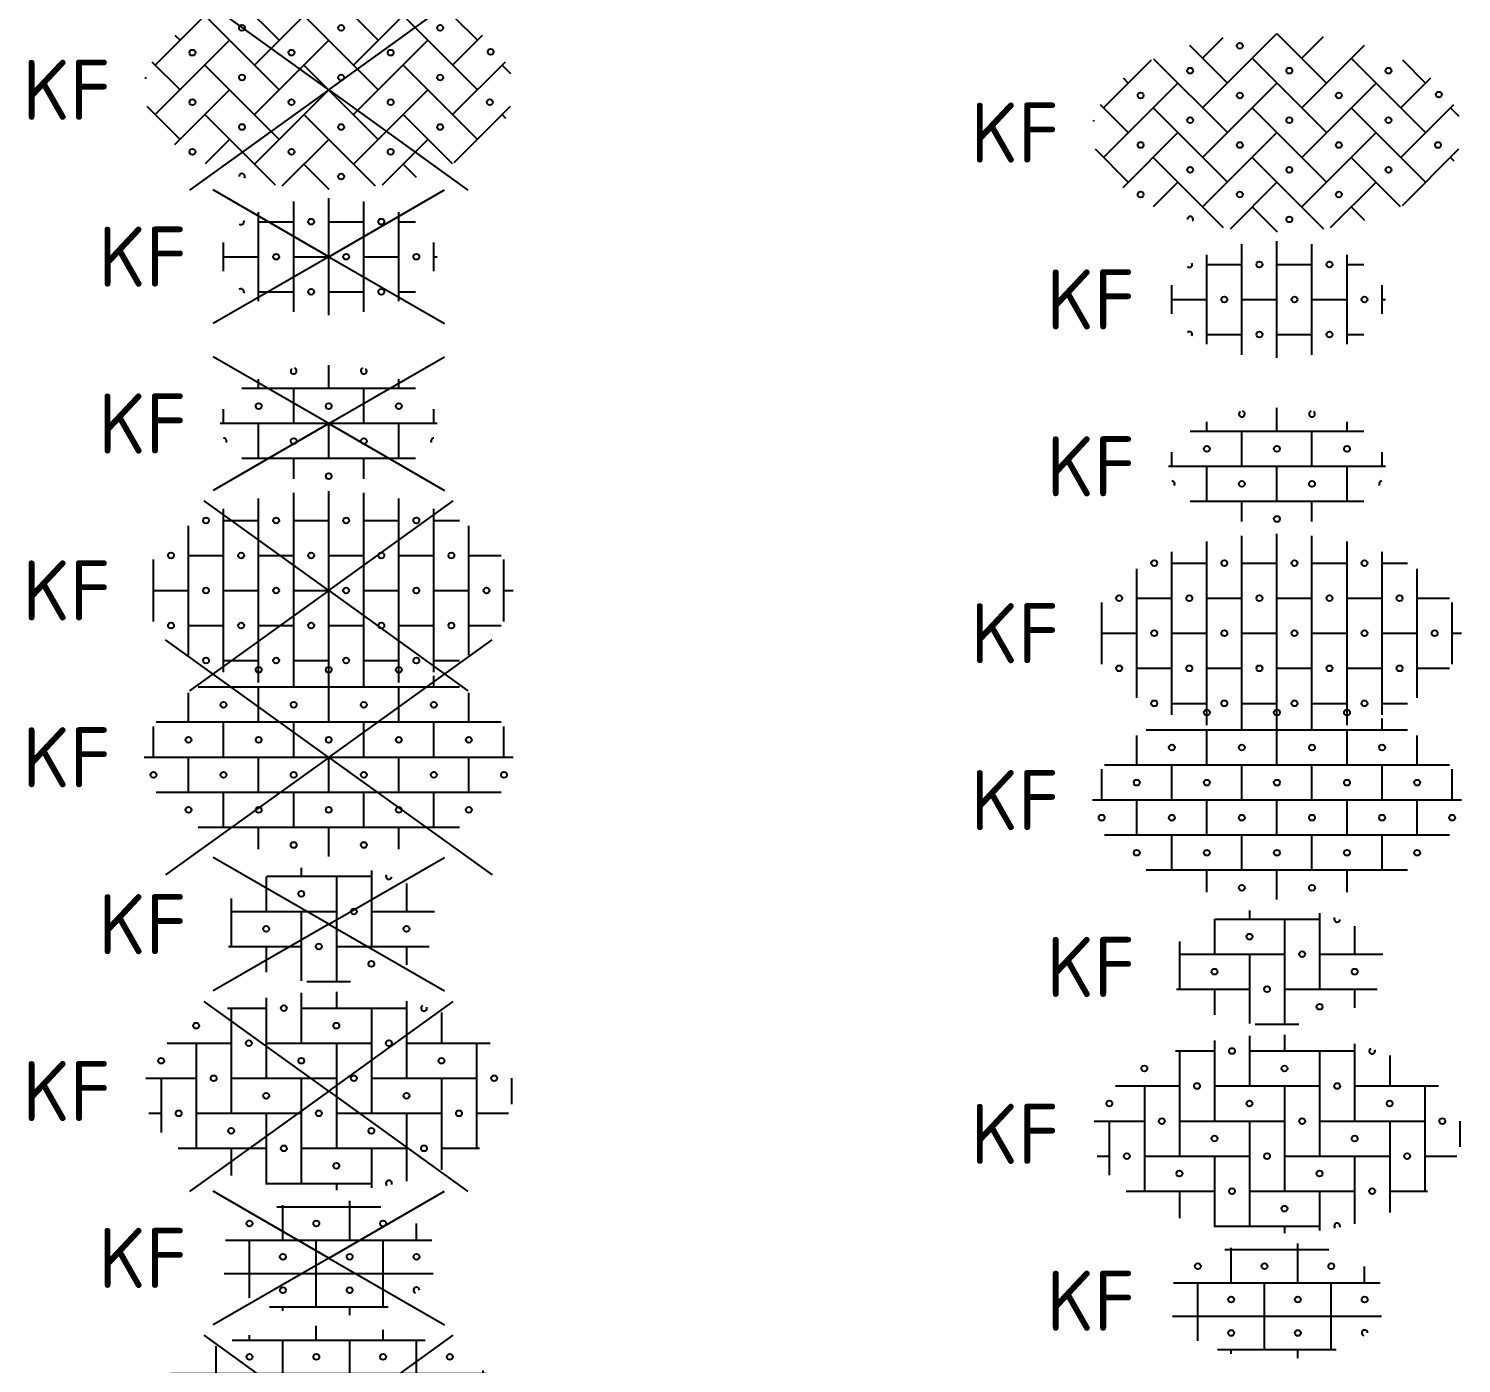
# Model space of a CAD drawing. Header units: metres. Extents: x -1103 to -1052, y 1073 to 2172.
# Drawn here: x -1096.37 to -1053.44, y 1815.43 to 1855.42 of the extents above; entities that cross this region are included whole.
import ezdxf
from ezdxf.enums import TextEntityAlignment as Align

# ---------------------------------------------------------------- set-up
doc = ezdxf.new("R2010")
doc.units = ezdxf.units.M
doc.styles.add('NLCS-ISO', font='NLCS-ISO.ttf')

# ---------------------------------------------------------------- blocks, each defined once
blk = doc.blocks.new('SVH-SBS_KEIFORMAAT_DUBBEL_KL-SO')
for p, q in [((0.628, 0.536), (0.628, 1.717)), ((-1.559, 1.536), (1.559, 1.536)), ((-1.372, 0.536), (-1.372, 1.587)), ((2.628, 0.536), (2.628, 1.029)), ((-3.094, 0.536), (3.094, 0.536)), ((-2.372, -1.197), (-2.372, 0.536)), ((-0.372, -1.464), (-0.372, 0.536)), ((1.628, -1.464), (1.628, 0.536)), ((-3.133, -0.464), (3.133, -0.464)), ((-1.779, -1.464), (1.779, -1.464)), ((-1.372, -1.587), (-1.372, -1.464)), ((0.628, -1.717), (0.628, -1.464))]:
    blk.add_line(p, q)
for centre in [(-2.372, 1.036), (-0.372, 1.036), (1.628, 1.036), (-1.372, 0.036), (0.628, 0.036), (2.628, 0.036), (-1.372, -0.964), (0.628, -0.964)]:
    blk.add_circle(centre, 0.0881)
blk.add_arc((2.628, -0.964), 0.0881, 2.4222, 252.5871)
at = {"style": 'NLCS-ISO'}
blk.add_attdef('FORMAAT', text='', height=1.8, dxfattribs=at).set_placement((-4.25, 0), align=Align.MIDDLE_RIGHT)
blk.add_attdef('KLEUR', text='', height=1.8, dxfattribs=at).set_placement((4.25, 0), align=Align.MIDDLE_LEFT)
at = {"style": 'NLCS-ISO', "flags": 1}
blk.add_attdef('FUNCTIE', text='', height=1.8, dxfattribs=at).set_placement((0, -2.75), align=Align.TOP_CENTER)
blk = doc.blocks.new('SVH-SBS_KEIFORMAAT_ELLEBOOG-SO')
for p, q in [((-1.872, 2.799), (-1.872, 0.386)), ((-0.822, 2.942), (-0.822, 1.436)), ((0.228, 2.972), (0.228, 2.486)), ((2.328, 2.698), (2.328, 0.386)), ((-3.036, 2.486), (-1.872, 2.486)), ((-2.922, 2.486), (-2.922, -0.664)), ((-0.822, 2.486), (2.328, 2.486)), ((1.278, 2.486), (1.278, -0.664)), ((3.378, 2.354), (3.378, 1.436)), ((-4.839, 1.436), (-2.922, 1.436)), ((-3.972, 1.436), (-3.972, -1.714)), ((-1.872, 1.436), (1.278, 1.436)), ((0.228, 1.436), (0.228, -1.714)), ((2.328, 1.436), (4.839, 1.436)), ((4.428, 1.436), (4.428, -1.714)), ((-5.478, 0.386), (-3.972, 0.386)), ((-5.022, 0.386), (-5.022, -1.241)), ((-2.922, 0.386), (0.228, 0.386)), ((-0.822, 0.386), (-0.822, -2.764)), ((1.278, 0.386), (4.428, 0.386)), ((3.378, 0.386), (3.378, -2.354)), ((5.478, 0.386), (5.478, 0.386)), ((5.478, 0.386), (5.478, -0.386)), ((-5.385, -0.664), (-5.022, -0.664)), ((-3.972, -0.664), (-0.822, -0.664)), ((-1.872, -0.664), (-1.872, -2.799)), ((0.228, -0.664), (3.378, -0.664)), ((2.328, -0.664), (2.328, -2.698)), ((4.428, -0.664), (5.385, -0.664)), ((-4.515, -1.714), (-1.872, -1.714)), ((-2.922, -1.714), (-2.922, -2.525)), ((-0.822, -1.714), (2.328, -1.714)), ((1.278, -1.714), (1.278, -2.894)), ((3.378, -1.714), (4.515, -1.714)), ((-1.872, -2.764), (1.278, -2.764)), ((0.228, -2.764), (0.228, -2.972))]:
    blk.add_line(p, q)
for centre in [(-1.346, 2.485), (-3.972, 1.961), (0.228, 1.961), (-2.396, 1.435), (1.804, 1.435), (-5.022, 0.911), (-0.822, 0.911), (3.378, 0.911), (-3.446, 0.385), (0.754, 0.385), (4.954, 0.385), (-1.872, -0.139), (2.328, -0.139), (-4.496, -0.665), (-0.296, -0.665), (3.904, -0.665), (-2.922, -1.189), (1.278, -1.189), (-1.346, -1.715), (2.854, -1.715), (0.228, -2.239)]:
    blk.add_circle(centre, 0.0881)
for centre, start, end in [((2.854, 2.485), 119.9604, 23.7526), ((1.804, -2.765), 339.0303, 222.1511)]:
    blk.add_arc(centre, 0.0881, start, end)
at = {"style": 'NLCS-ISO'}
blk.add_attdef('FORMAAT', text='', height=1.8, dxfattribs=at).set_placement((-6.525, 0), align=Align.MIDDLE_RIGHT)
blk.add_attdef('KLEUR', text='', height=1.8, dxfattribs=at).set_placement((6.525, 0), align=Align.MIDDLE_LEFT)
at = {"style": 'NLCS-ISO', "flags": 1}
blk.add_attdef('FUNCTIE', text='', height=1.8, dxfattribs=at).set_placement((0, -3.975), align=Align.TOP_CENTER)
blk = doc.blocks.new('SVH-SBS_KEIFORMAAT_ELLEBOOG_KL-SO')
for p, q in [((-1.872, 1.431), (-1.872, 0.386)), ((-1.859, 1.436), (1.278, 1.436)), ((-0.822, 1.693), (-0.822, 1.436)), ((0.228, 1.436), (0.228, -1.714)), ((1.278, 1.609), (1.278, -0.664)), ((2.328, 1.221), (2.328, 0.386)), ((-2.922, 0.767), (-2.922, -0.664)), ((-2.922, 0.386), (0.228, 0.386)), ((-0.822, 0.386), (-0.822, -1.693)), ((1.278, 0.386), (3.17, 0.386)), ((-3.007, -0.664), (-0.822, -0.664)), ((-1.872, -0.664), (-1.872, -1.431)), ((0.228, -0.664), (3.007, -0.664)), ((2.328, -0.664), (2.328, -1.221)), ((-0.652, -1.714), (0.652, -1.714))]:
    blk.add_line(p, q)
for centre in [(-0.822, 0.911), (0.754, 0.385), (-1.872, -0.139), (2.328, -0.139), (-0.296, -0.665), (1.278, -1.189)]:
    blk.add_circle(centre, 0.0881)
blk.add_arc((1.804, 1.435), 0.0881, 148.0761, 352.1963)
at = {"style": 'NLCS-ISO'}
blk.add_attdef('FORMAAT', text='', height=1.8, dxfattribs=at).set_placement((-4.25, 0), align=Align.MIDDLE_RIGHT)
blk.add_attdef('KLEUR', text='', height=1.8, dxfattribs=at).set_placement((4.25, 0), align=Align.MIDDLE_LEFT)
at = {"style": 'NLCS-ISO', "flags": 1}
blk.add_attdef('FUNCTIE', text='', height=1.8, dxfattribs=at).set_placement((0, -2.75), align=Align.TOP_CENTER)
blk = doc.blocks.new('SVH-SBS_KEIFORMAAT_HALFST-SO')
for p, q in [((-1.05, 2.1), (-1.05, 2.921)), ((1.05, 2.1), (1.05, 2.921)), ((3.15, 2.1), (3.15, 2.444)), ((-4.2, 1.05), (-4.2, 1.933)), ((3.914, 2.1), (-3.914, 2.1)), ((-2.1, 1.05), (-2.1, 2.1)), ((0, 1.05), (0, 2.1)), ((2.1, 1.05), (2.1, 2.1)), ((4.2, 1.05), (4.2, 1.933)), ((-5.25, 0), (-5.25, 0.927)), ((5.169, 1.05), (-5.169, 1.05)), ((-3.15, 0), (-3.15, 1.05)), ((-1.05, 0), (-1.05, 1.05)), ((1.05, 0), (1.05, 1.05)), ((3.15, 0), (3.15, 1.05)), ((5.25, 0), (5.25, 0.927)), ((5.525, 0), (-5.525, 0)), ((-4.2, -1.05), (-4.2, 0)), ((-2.1, -1.05), (-2.1, 0)), ((0, -1.05), (0, 0)), ((2.1, -1.05), (2.1, 0)), ((4.2, -1.05), (4.2, 0)), ((5.169, -1.05), (-5.169, -1.05)), ((-3.15, -2.1), (-3.15, -1.05)), ((-1.05, -2.1), (-1.05, -1.05)), ((1.05, -2.1), (1.05, -1.05)), ((3.15, -2.1), (3.15, -1.05)), ((3.914, -2.1), (-3.914, -2.1)), ((-2.1, -2.752), (-2.1, -2.1)), ((0, -2.975), (0, -2.1)), ((2.1, -2.752), (2.1, -2.1))]:
    blk.add_line(p, q)
for centre in [(-2.1, 2.625), (0, 2.625), (2.1, 2.625), (-3.15, 1.575), (-1.05, 1.575), (1.05, 1.575), (3.15, 1.575), (-4.2, 0.525), (-2.1, 0.525), (0, 0.525), (2.1, 0.525), (4.2, 0.525), (-5.25, -0.525), (-3.15, -0.525), (-1.05, -0.525), (1.05, -0.525), (3.15, -0.525), (5.25, -0.525), (-4.2, -1.575), (-2.1, -1.575), (0, -1.575), (2.1, -1.575), (4.2, -1.575), (-1.05, -2.625), (1.05, -2.625)]:
    blk.add_circle(centre, 0.0881)
at = {"style": 'NLCS-ISO'}
blk.add_attdef('FORMAAT', text='', height=1.8, dxfattribs=at).set_placement((-6.525, 0), align=Align.MIDDLE_RIGHT)
blk.add_attdef('KLEUR', text='', height=1.8, dxfattribs=at).set_placement((6.525, 0), align=Align.MIDDLE_LEFT)
at = {"style": 'NLCS-ISO', "flags": 1}
blk.add_attdef('FUNCTIE', text='', height=1.8, dxfattribs=at).set_placement((0, -3.975), align=Align.TOP_CENTER)
blk = doc.blocks.new('SVH-SBS_KEIFORMAAT_HALFST_01-SO')
for p, q in [((-2.1, -2.752), (-2.1, 2.752)), ((-1.05, -2.921), (-1.05, 2.921)), ((0, -2.975), (0, 2.975)), ((1.05, -2.921), (1.05, 2.921)), ((2.1, -2.752), (2.1, 2.752)), ((-3.15, -2.444), (-3.15, 2.444)), ((3.15, -2.444), (3.15, 2.444)), ((-4.2, -1.933), (-4.2, 1.933)), ((-3.15, 2.1), (-2.1, 2.1)), ((-1.05, 2.1), (0, 2.1)), ((1.05, 2.1), (2.1, 2.1)), ((3.15, 2.1), (3.914, 2.1)), ((4.2, -1.933), (4.2, 1.933)), ((-5.25, -0.927), (-5.25, 0.927)), ((-4.2, 1.05), (-3.15, 1.05)), ((-2.1, 1.05), (-1.05, 1.05)), ((0, 1.05), (1.05, 1.05)), ((2.1, 1.05), (3.15, 1.05)), ((4.2, 1.05), (5.169, 1.05)), ((5.25, -0.927), (5.25, 0.927)), ((-5.25, 0), (-4.2, 0)), ((-3.15, 0), (-2.1, 0)), ((-1.05, 0), (0, 0)), ((1.05, 0), (2.1, 0)), ((3.15, 0), (4.2, 0)), ((5.25, 0), (5.525, 0)), ((-4.2, -1.05), (-3.15, -1.05)), ((-2.1, -1.05), (-1.05, -1.05)), ((0, -1.05), (1.05, -1.05)), ((2.1, -1.05), (3.15, -1.05)), ((4.2, -1.05), (5.169, -1.05)), ((-3.15, -2.1), (-2.1, -2.1)), ((-1.05, -2.1), (0, -2.1)), ((1.05, -2.1), (2.1, -2.1)), ((3.15, -2.1), (3.914, -2.1))]:
    blk.add_line(p, q)
for centre in [(-3.675, 2.1), (-1.575, 2.1), (0.525, 2.1), (2.625, 2.1), (-4.725, 1.05), (-2.625, 1.05), (-0.525, 1.05), (1.575, 1.05), (3.675, 1.05), (-3.675, 0), (-1.575, 0), (0.525, 0), (2.625, 0), (4.725, 0), (-4.725, -1.05), (-2.625, -1.05), (-0.525, -1.05), (1.575, -1.05), (3.675, -1.05), (-3.675, -2.1), (-1.575, -2.1), (0.525, -2.1), (2.625, -2.1)]:
    blk.add_circle(centre, 0.0881)
at = {"style": 'NLCS-ISO'}
blk.add_attdef('FORMAAT', text='', height=1.8, dxfattribs=at).set_placement((-6.525, 0), align=Align.MIDDLE_RIGHT)
blk.add_attdef('KLEUR', text='', height=1.8, dxfattribs=at).set_placement((6.525, 0), align=Align.MIDDLE_LEFT)
at = {"style": 'NLCS-ISO', "flags": 1}
blk.add_attdef('FUNCTIE', text='', height=1.8, dxfattribs=at).set_placement((0, -3.975), align=Align.TOP_CENTER)
blk = doc.blocks.new('SVH-SBS_KEIFORMAAT_HALFST_KL-SO')
for p, q in [((0, 1.05), (0, 1.75)), ((-2.1, 1.05), (-2.1, 1.336)), ((2.1, 1.05), (2.1, 1.336)), ((2.6, 1.05), (-2.6, 1.05)), ((-1.05, 0), (-1.05, 1.05)), ((1.05, 0), (1.05, 1.05)), ((-3.15, 0), (-3.15, 0.431)), ((3.15, 0), (3.15, 0.431)), ((3.25, 0), (-3.25, 0)), ((-2.1, -1.05), (-2.1, 0)), ((0, -1.05), (0, 0)), ((2.1, -1.05), (2.1, 0)), ((2.6, -1.05), (-2.6, -1.05)), ((-1.05, -1.656), (-1.05, -1.05)), ((1.05, -1.656), (1.05, -1.05))]:
    blk.add_line(p, q)
for centre in [(-2.1, 0.525), (0, 0.525), (2.1, 0.525), (-1.05, -0.525), (1.05, -0.525), (0, -1.575)]:
    blk.add_circle(centre, 0.0881)
for centre, start, end in [((-1.05, 1.575), 126.2689, 74.8744), ((1.05, 1.575), 105.2896, 53.554), ((-3.15, -0.525), 329.8804, 88.3985), ((3.15, -0.525), 92.0058, 209.7412)]:
    blk.add_arc(centre, 0.0881, start, end)
at = {"style": 'NLCS-ISO'}
blk.add_attdef('FORMAAT', text='', height=1.8, dxfattribs=at).set_placement((-4.25, 0), align=Align.MIDDLE_RIGHT)
blk.add_attdef('KLEUR', text='', height=1.8, dxfattribs=at).set_placement((4.25, 0), align=Align.MIDDLE_LEFT)
at = {"style": 'NLCS-ISO', "flags": 1}
blk.add_attdef('FUNCTIE', text='', height=1.8, dxfattribs=at).set_placement((0, -2.75), align=Align.TOP_CENTER)
blk = doc.blocks.new('SVH-SBS_KEIFORMAAT_HALFST_KL_01-SO')
for p, q in [((0, -1.75), (0, 1.75)), ((-2.1, -1.336), (-2.1, 1.336)), ((-1.05, -1.656), (-1.05, 1.656)), ((1.05, -1.656), (1.05, 1.656)), ((2.1, -1.336), (2.1, 1.336)), ((-2.1, 1.05), (-1.05, 1.05)), ((0, 1.05), (1.05, 1.05)), ((2.1, 1.05), (2.6, 1.05)), ((-3.15, -0.431), (-3.15, 0.431)), ((3.15, -0.431), (3.15, 0.431)), ((-3.15, 0), (-2.1, 0)), ((-1.05, 0), (0, 0)), ((1.05, 0), (2.1, 0)), ((3.15, 0), (3.25, 0)), ((-2.1, -1.05), (-1.05, -1.05)), ((0, -1.05), (1.05, -1.05)), ((2.1, -1.05), (2.6, -1.05))]:
    blk.add_line(p, q)
for centre in [(-0.525, 1.05), (1.575, 1.05), (-1.575, 0), (0.525, 0), (2.625, 0), (-0.525, -1.05), (1.575, -1.05)]:
    blk.add_circle(centre, 0.0881)
for centre, start, end in [((-2.625, 1.05), 226.5114, 25.844), ((-2.625, -1.05), 334.4891, 133.1728)]:
    blk.add_arc(centre, 0.0881, start, end)
at = {"style": 'NLCS-ISO'}
blk.add_attdef('FORMAAT', text='', height=1.8, dxfattribs=at).set_placement((-4.25, 0), align=Align.MIDDLE_RIGHT)
blk.add_attdef('KLEUR', text='', height=1.8, dxfattribs=at).set_placement((4.25, 0), align=Align.MIDDLE_LEFT)
at = {"style": 'NLCS-ISO', "flags": 1}
blk.add_attdef('FUNCTIE', text='', height=1.8, dxfattribs=at).set_placement((0, -2.75), align=Align.TOP_CENTER)
blk = doc.blocks.new('SVH-SBS_KEIFORMAAT_KEPER-SO')
for p, q in [((-2.619, 2.619), (-1.485, 1.485)), ((-2.227, 0.742), (0, 2.97)), ((-2.227, 2.227), (-1.609, 2.846)), ((-0.005, 2.975), (1.485, 1.485)), ((0.742, 2.227), (1.394, 2.879)), ((0.742, 0.742), (2.619, 2.619)), ((-5.197, 0.742), (-3.76, 2.18)), ((-3.696, 2.211), (-1.485, 0)), ((-0.742, 2.227), (1.485, 0)), ((2.227, 2.227), (4.455, 0)), ((3.76, 2.18), (4.455, 1.485)), ((-5.197, -0.742), (-2.97, 1.485)), ((-4.61, 1.64), (-4.455, 1.485)), ((-2.227, -0.742), (0, 1.485)), ((0.742, -0.742), (2.97, 1.485)), ((3.712, 0.742), (4.61, 1.64)), ((-5.298, 0.844), (-4.455, 0)), ((-3.712, 0.742), (-1.485, -1.485)), ((-0.742, 0.742), (1.485, -1.485)), ((2.227, 0.742), (4.455, -1.485)), ((3.712, -0.742), (5.298, 0.844)), ((5.197, 0.742), (5.449, 0.49)), ((-4.61, -1.64), (-2.97, 0)), ((-2.227, -2.227), (0, 0)), ((0.742, -2.227), (2.97, 0)), ((-5.449, -0.49), (-4.455, -1.485)), ((-3.712, -0.742), (-1.609, -2.846)), ((-0.742, -0.742), (1.394, -2.879)), ((2.227, -0.742), (3.696, -2.211)), ((3.76, -2.18), (5.449, -0.49)), ((5.197, -0.742), (5.298, -0.844)), ((-3.696, -2.211), (-2.97, -1.485)), ((-1.394, -2.879), (0, -1.485)), ((1.609, -2.846), (2.97, -1.485)), ((-0.742, -2.227), (0.005, -2.975)), ((2.227, -2.227), (2.619, -2.619)), ((-0.005, -2.975), (0, -2.97))]:
    blk.add_line(p, q)
for centre in [(-1.114, 2.599), (-2.599, 1.856), (0.371, 1.856), (3.341, 1.856), (-4.084, 1.114), (-1.114, 1.114), (1.856, 1.114), (4.851, 1.139), (-2.599, 0.371), (0.371, 0.371), (3.341, 0.371), (-4.084, -0.371), (-1.114, -0.371), (1.856, -0.371), (4.826, -0.371), (-2.599, -1.114), (0.371, -1.114), (3.341, -1.114), (-4.084, -1.856), (-1.114, -1.856), (1.856, -1.856), (0.371, -2.599)]:
    blk.add_circle(centre, 0.0881)
for centre, start, end in [((-5.568, 0.371), 331.3702, 3.611), ((-2.599, -2.599), 327.2577, 180.6065)]:
    blk.add_arc(centre, 0.0881, start, end)
at = {"style": 'NLCS-ISO'}
blk.add_attdef('FORMAAT', text='', height=1.8, dxfattribs=at).set_placement((-6.525, 0), align=Align.MIDDLE_RIGHT)
blk.add_attdef('KLEUR', text='', height=1.8, dxfattribs=at).set_placement((6.525, 0), align=Align.MIDDLE_LEFT)
at = {"style": 'NLCS-ISO', "flags": 1}
blk.add_attdef('FUNCTIE', text='', height=1.8, dxfattribs=at).set_placement((0, -3.975), align=Align.TOP_CENTER)
blk = doc.blocks.new('V-SVH-SBS_KEIFORMAAT_DUBBEL-SO')
for p, q in [((0, 0), (-3.728, 2.684)), ((-2.372, 2.536), (-2.372, 2.687)), ((-0.372, 2.536), (-0.372, 2.968)), ((0, 0), (3.728, 2.684)), ((1.628, 2.536), (1.628, 2.843)), ((-3.372, 0.536), (-3.372, 2.357)), ((-2.89, 2.536), (2.89, 2.536)), ((-1.372, 0.536), (-1.372, 2.536)), ((0.628, 0.536), (0.628, 2.536)), ((2.628, 0.536), (2.628, 2.536)), ((-4.732, 1.536), (4.732, 1.536)), ((4.628, 0.536), (4.628, 1.625)), ((-5.435, 0.536), (5.435, 0.536)), ((-5.372, 0.536), (-5.372, 0.696)), ((-4.372, -1.464), (-4.372, 0.536)), ((-2.372, -1.464), (-2.372, 0.536)), ((-0.372, -1.464), (-0.372, 0.536)), ((1.628, -1.464), (1.628, 0.536)), ((3.628, -1.464), (3.628, 0.536)), ((0, 0), (-4.172, -3.003)), ((0, 0), (4.172, -3.003)), ((-5.457, -0.464), (5.457, -0.464)), ((-4.809, -1.464), (4.809, -1.464)), ((-3.372, -2.357), (-3.372, -1.464)), ((-1.372, -2.882), (-1.372, -1.464)), ((0.628, -2.956), (0.628, -1.464)), ((2.628, -2.617), (2.628, -1.464)), ((4.628, -1.625), (4.628, -1.464)), ((-3.095, -2.464), (3.095, -2.464))]:
    blk.add_line(p, q)
for centre in [(-2.372, 2.036), (-0.372, 2.036), (1.628, 2.036), (3.628, 2.036), (-4.372, 1.036), (-2.372, 1.036), (-0.372, 1.036), (1.628, 1.036), (3.628, 1.036), (-5.372, 0.036), (-3.372, 0.036), (-1.372, 0.036), (0.628, 0.036), (2.628, 0.036), (4.628, 0.036), (-3.372, -0.964), (-1.372, -0.964), (0.628, -0.964), (2.628, -0.964), (4.628, -0.964), (-2.372, -1.964), (-0.372, -1.964), (1.628, -1.964), (3.628, -1.964)]:
    blk.add_circle(centre, 0.0881)
at = {"style": 'NLCS-ISO'}
blk.add_attdef('FORMAAT', text='', height=1.8, dxfattribs=at).set_placement((-6.525, 0), align=Align.MIDDLE_RIGHT)
blk.add_attdef('KLEUR', text='', height=1.8, dxfattribs=at).set_placement((6.525, 0), align=Align.MIDDLE_LEFT)
at = {"style": 'NLCS-ISO', "flags": 1}
blk.add_attdef('FUNCTIE', text='', height=1.8, dxfattribs=at).set_placement((0, -3.975), align=Align.TOP_CENTER)
blk = doc.blocks.new('V-SVH-SBS_KEIFORMAAT_DUBBEL_KL-SO')
for p, q in [((0, 0), (-3.464, 2)), ((0, 0), (3.464, 2)), ((0.628, 0.536), (0.628, 1.717)), ((-1.559, 1.536), (1.559, 1.536)), ((-1.372, 0.536), (-1.372, 1.587)), ((2.628, 0.536), (2.628, 1.029)), ((-3.094, 0.536), (3.094, 0.536)), ((-2.372, -1.197), (-2.372, 0.536)), ((-0.372, -1.464), (-0.372, 0.536)), ((1.628, -1.464), (1.628, 0.536)), ((0, 0), (-3.464, -2)), ((0, 0), (3.464, -2)), ((-3.133, -0.464), (3.133, -0.464)), ((-1.779, -1.464), (1.779, -1.464)), ((-1.372, -1.587), (-1.372, -1.464)), ((0.628, -1.717), (0.628, -1.464))]:
    blk.add_line(p, q)
for centre in [(-2.372, 1.036), (-0.372, 1.036), (1.628, 1.036), (-1.372, 0.036), (0.628, 0.036), (2.628, 0.036), (-1.372, -0.964), (0.628, -0.964)]:
    blk.add_circle(centre, 0.0881)
blk.add_arc((2.628, -0.964), 0.0881, 2.4222, 252.5871)
at = {"style": 'NLCS-ISO'}
blk.add_attdef('FORMAAT', text='', height=1.8, dxfattribs=at).set_placement((-4.25, 0), align=Align.MIDDLE_RIGHT)
blk.add_attdef('KLEUR', text='', height=1.8, dxfattribs=at).set_placement((4.25, 0), align=Align.MIDDLE_LEFT)
at = {"style": 'NLCS-ISO', "flags": 1}
blk.add_attdef('FUNCTIE', text='', height=1.8, dxfattribs=at).set_placement((0, -2.75), align=Align.TOP_CENTER)
blk = doc.blocks.new('V-SVH-SBS_KEIFORMAAT_ELLEBOOG-SO')
for p, q in [((0, 0), (-3.728, 2.684)), ((-1.872, 2.799), (-1.872, 0.386)), ((-0.822, 2.942), (-0.822, 1.436)), ((0, 0), (3.728, 2.684)), ((0.228, 2.972), (0.228, 2.486)), ((2.328, 2.698), (2.328, 0.386)), ((-3.036, 2.486), (-1.872, 2.486)), ((-2.922, 2.486), (-2.922, -0.664)), ((-0.822, 2.486), (2.328, 2.486)), ((1.278, 2.486), (1.278, -0.664)), ((3.378, 2.354), (3.378, 1.436)), ((-4.839, 1.436), (-2.922, 1.436)), ((-3.972, 1.436), (-3.972, -1.714)), ((-1.872, 1.436), (1.278, 1.436)), ((0.228, 1.436), (0.228, -1.714)), ((2.328, 1.436), (4.839, 1.436)), ((4.428, 1.436), (4.428, -1.714)), ((-5.478, 0.386), (-3.972, 0.386)), ((-5.022, 0.386), (-5.022, -1.241)), ((0, 0), (-4.172, -3.003)), ((-2.922, 0.386), (0.228, 0.386)), ((-0.822, 0.386), (-0.822, -2.764)), ((1.278, 0.386), (4.428, 0.386)), ((3.378, 0.386), (3.378, -2.354)), ((5.478, 0.386), (5.478, 0.386)), ((5.478, 0.386), (5.478, -0.386)), ((0, 0), (4.172, -3.003)), ((-5.385, -0.664), (-5.022, -0.664)), ((-3.972, -0.664), (-0.822, -0.664)), ((-1.872, -0.664), (-1.872, -2.799)), ((0.228, -0.664), (3.378, -0.664)), ((2.328, -0.664), (2.328, -2.698)), ((4.428, -0.664), (5.385, -0.664)), ((-4.515, -1.714), (-1.872, -1.714)), ((-2.922, -1.714), (-2.922, -2.525)), ((-0.822, -1.714), (2.328, -1.714)), ((1.278, -1.714), (1.278, -2.894)), ((3.378, -1.714), (4.515, -1.714)), ((-1.872, -2.764), (1.278, -2.764)), ((0.228, -2.764), (0.228, -2.972))]:
    blk.add_line(p, q)
for centre in [(-1.346, 2.485), (-3.972, 1.961), (0.228, 1.961), (-2.396, 1.435), (1.804, 1.435), (-5.022, 0.911), (-0.822, 0.911), (3.378, 0.911), (-3.446, 0.385), (0.754, 0.385), (4.954, 0.385), (-1.872, -0.139), (2.328, -0.139), (-4.496, -0.665), (-0.296, -0.665), (3.904, -0.665), (-2.922, -1.189), (1.278, -1.189), (-1.346, -1.715), (2.854, -1.715), (0.228, -2.239)]:
    blk.add_circle(centre, 0.0881)
for centre, start, end in [((2.854, 2.485), 119.9604, 23.7526), ((1.804, -2.765), 339.0303, 222.1511)]:
    blk.add_arc(centre, 0.0881, start, end)
at = {"style": 'NLCS-ISO'}
blk.add_attdef('FORMAAT', text='', height=1.8, dxfattribs=at).set_placement((-6.525, 0), align=Align.MIDDLE_RIGHT)
blk.add_attdef('KLEUR', text='', height=1.8, dxfattribs=at).set_placement((6.525, 0), align=Align.MIDDLE_LEFT)
at = {"style": 'NLCS-ISO', "flags": 1}
blk.add_attdef('FUNCTIE', text='', height=1.8, dxfattribs=at).set_placement((0, -3.975), align=Align.TOP_CENTER)
blk = doc.blocks.new('V-SVH-SBS_KEIFORMAAT_ELLEBOOG_KL-SO')
for p, q in [((0, 0), (-3.464, 2)), ((0, 0), (3.464, 2)), ((-1.872, 1.431), (-1.872, 0.386)), ((-1.859, 1.436), (1.278, 1.436)), ((-0.822, 1.693), (-0.822, 1.436)), ((0.228, 1.436), (0.228, -1.714)), ((1.278, 1.609), (1.278, -0.664)), ((2.328, 1.221), (2.328, 0.386)), ((-2.922, 0.767), (-2.922, -0.664)), ((0, 0), (-3.464, -2)), ((-2.922, 0.386), (0.228, 0.386)), ((-0.822, 0.386), (-0.822, -1.693)), ((0, 0), (3.464, -2)), ((1.278, 0.386), (3.17, 0.386)), ((-3.007, -0.664), (-0.822, -0.664)), ((-1.872, -0.664), (-1.872, -1.431)), ((0.228, -0.664), (3.007, -0.664)), ((2.328, -0.664), (2.328, -1.221)), ((-0.652, -1.714), (0.652, -1.714))]:
    blk.add_line(p, q)
for centre in [(-0.822, 0.911), (0.754, 0.385), (-1.872, -0.139), (2.328, -0.139), (-0.296, -0.665), (1.278, -1.189)]:
    blk.add_circle(centre, 0.0881)
blk.add_arc((1.804, 1.435), 0.0881, 148.0761, 352.1963)
at = {"style": 'NLCS-ISO'}
blk.add_attdef('FORMAAT', text='', height=1.8, dxfattribs=at).set_placement((-4.25, 0), align=Align.MIDDLE_RIGHT)
blk.add_attdef('KLEUR', text='', height=1.8, dxfattribs=at).set_placement((4.25, 0), align=Align.MIDDLE_LEFT)
at = {"style": 'NLCS-ISO', "flags": 1}
blk.add_attdef('FUNCTIE', text='', height=1.8, dxfattribs=at).set_placement((0, -2.75), align=Align.TOP_CENTER)
blk = doc.blocks.new('V-SVH-SBS_KEIFORMAAT_HALFST-SO')
for p, q in [((0, 0), (-4.895, 3.524)), ((0, 0), (4.895, 3.524)), ((-1.05, 2.1), (-1.05, 2.921)), ((1.05, 2.1), (1.05, 2.921)), ((3.15, 2.1), (3.15, 2.444)), ((-4.2, 1.05), (-4.2, 1.933)), ((3.914, 2.1), (-3.914, 2.1)), ((-2.1, 1.05), (-2.1, 2.1)), ((0, 1.05), (0, 2.1)), ((2.1, 1.05), (2.1, 2.1)), ((4.2, 1.05), (4.2, 1.933)), ((-5.25, 0), (-5.25, 0.927)), ((5.169, 1.05), (-5.169, 1.05)), ((-3.15, 0), (-3.15, 1.05)), ((-1.05, 0), (-1.05, 1.05)), ((1.05, 0), (1.05, 1.05)), ((3.15, 0), (3.15, 1.05)), ((5.25, 0), (5.25, 0.927)), ((5.525, 0), (-5.525, 0)), ((0, 0), (-4.895, -3.524)), ((-4.2, -1.05), (-4.2, 0)), ((-2.1, -1.05), (-2.1, 0)), ((0, -1.05), (0, 0)), ((0, 0), (4.895, -3.524)), ((2.1, -1.05), (2.1, 0)), ((4.2, -1.05), (4.2, 0)), ((5.169, -1.05), (-5.169, -1.05)), ((-3.15, -2.1), (-3.15, -1.05)), ((-1.05, -2.1), (-1.05, -1.05)), ((1.05, -2.1), (1.05, -1.05)), ((3.15, -2.1), (3.15, -1.05)), ((3.914, -2.1), (-3.914, -2.1)), ((-2.1, -2.752), (-2.1, -2.1)), ((0, -2.975), (0, -2.1)), ((2.1, -2.752), (2.1, -2.1))]:
    blk.add_line(p, q)
for centre in [(-2.1, 2.625), (0, 2.625), (2.1, 2.625), (-3.15, 1.575), (-1.05, 1.575), (1.05, 1.575), (3.15, 1.575), (-4.2, 0.525), (-2.1, 0.525), (0, 0.525), (2.1, 0.525), (4.2, 0.525), (-5.25, -0.525), (-3.15, -0.525), (-1.05, -0.525), (1.05, -0.525), (3.15, -0.525), (5.25, -0.525), (-4.2, -1.575), (-2.1, -1.575), (0, -1.575), (2.1, -1.575), (4.2, -1.575), (-1.05, -2.625), (1.05, -2.625)]:
    blk.add_circle(centre, 0.0881)
at = {"style": 'NLCS-ISO'}
blk.add_attdef('FORMAAT', text='', height=1.8, dxfattribs=at).set_placement((-6.525, 0), align=Align.MIDDLE_RIGHT)
blk.add_attdef('KLEUR', text='', height=1.8, dxfattribs=at).set_placement((6.525, 0), align=Align.MIDDLE_LEFT)
at = {"style": 'NLCS-ISO', "flags": 1}
blk.add_attdef('FUNCTIE', text='', height=1.8, dxfattribs=at).set_placement((0, -3.975), align=Align.TOP_CENTER)
blk = doc.blocks.new('V-SVH-SBS_KEIFORMAAT_HALFST_01-SO')
for p, q in [((0, 0), (-3.728, 2.684)), ((-2.1, -2.752), (-2.1, 2.752)), ((-1.05, -2.921), (-1.05, 2.921)), ((0, -2.975), (0, 2.975)), ((0, 0), (3.728, 2.684)), ((1.05, -2.921), (1.05, 2.921)), ((2.1, -2.752), (2.1, 2.752)), ((-3.15, -2.444), (-3.15, 2.444)), ((3.15, -2.444), (3.15, 2.444)), ((-4.2, -1.933), (-4.2, 1.933)), ((-3.15, 2.1), (-2.1, 2.1)), ((-1.05, 2.1), (0, 2.1)), ((1.05, 2.1), (2.1, 2.1)), ((3.15, 2.1), (3.914, 2.1)), ((4.2, -1.933), (4.2, 1.933)), ((-5.25, -0.927), (-5.25, 0.927)), ((-4.2, 1.05), (-3.15, 1.05)), ((-2.1, 1.05), (-1.05, 1.05)), ((0, 1.05), (1.05, 1.05)), ((2.1, 1.05), (3.15, 1.05)), ((4.2, 1.05), (5.169, 1.05)), ((5.25, -0.927), (5.25, 0.927)), ((-5.25, 0), (-4.2, 0)), ((0, 0), (-4.172, -3.003)), ((-3.15, 0), (-2.1, 0)), ((-1.05, 0), (0, 0)), ((1.05, 0), (2.1, 0)), ((3.15, 0), (4.2, 0)), ((5.25, 0), (5.525, 0)), ((0, 0), (4.172, -3.003)), ((-4.2, -1.05), (-3.15, -1.05)), ((-2.1, -1.05), (-1.05, -1.05)), ((0, -1.05), (1.05, -1.05)), ((2.1, -1.05), (3.15, -1.05)), ((4.2, -1.05), (5.169, -1.05)), ((-3.15, -2.1), (-2.1, -2.1)), ((-1.05, -2.1), (0, -2.1)), ((1.05, -2.1), (2.1, -2.1)), ((3.15, -2.1), (3.914, -2.1))]:
    blk.add_line(p, q)
for centre in [(-3.675, 2.1), (-1.575, 2.1), (0.525, 2.1), (2.625, 2.1), (-4.725, 1.05), (-2.625, 1.05), (-0.525, 1.05), (1.575, 1.05), (3.675, 1.05), (-3.675, 0), (-1.575, 0), (0.525, 0), (2.625, 0), (4.725, 0), (-4.725, -1.05), (-2.625, -1.05), (-0.525, -1.05), (1.575, -1.05), (3.675, -1.05), (-3.675, -2.1), (-1.575, -2.1), (0.525, -2.1), (2.625, -2.1)]:
    blk.add_circle(centre, 0.0881)
at = {"style": 'NLCS-ISO'}
blk.add_attdef('FORMAAT', text='', height=1.8, dxfattribs=at).set_placement((-6.525, 0), align=Align.MIDDLE_RIGHT)
blk.add_attdef('KLEUR', text='', height=1.8, dxfattribs=at).set_placement((6.525, 0), align=Align.MIDDLE_LEFT)
at = {"style": 'NLCS-ISO', "flags": 1}
blk.add_attdef('FUNCTIE', text='', height=1.8, dxfattribs=at).set_placement((0, -3.975), align=Align.TOP_CENTER)
blk = doc.blocks.new('V-SVH-SBS_KEIFORMAAT_HALFST_KL-SO')
for p, q in [((0, 0), (-3.464, 2)), ((0, 0), (3.464, 2)), ((0, 1.05), (0, 1.75)), ((-2.1, 1.05), (-2.1, 1.336)), ((2.1, 1.05), (2.1, 1.336)), ((2.6, 1.05), (-2.6, 1.05)), ((-1.05, 0), (-1.05, 1.05)), ((1.05, 0), (1.05, 1.05)), ((-3.15, 0), (-3.15, 0.431)), ((3.15, 0), (3.15, 0.431)), ((0, 0), (-3.464, -2)), ((3.25, 0), (-3.25, 0)), ((-2.1, -1.05), (-2.1, 0)), ((0, 0), (3.464, -2)), ((0, -1.05), (0, 0)), ((2.1, -1.05), (2.1, 0)), ((2.6, -1.05), (-2.6, -1.05)), ((-1.05, -1.656), (-1.05, -1.05)), ((1.05, -1.656), (1.05, -1.05))]:
    blk.add_line(p, q)
for centre in [(-2.1, 0.525), (0, 0.525), (2.1, 0.525), (-1.05, -0.525), (1.05, -0.525), (0, -1.575)]:
    blk.add_circle(centre, 0.0881)
for centre, start, end in [((-1.05, 1.575), 126.2689, 74.8744), ((1.05, 1.575), 105.2896, 53.554), ((-3.15, -0.525), 329.8804, 88.3985), ((3.15, -0.525), 92.0058, 209.7412)]:
    blk.add_arc(centre, 0.0881, start, end)
at = {"style": 'NLCS-ISO'}
blk.add_attdef('FORMAAT', text='', height=1.8, dxfattribs=at).set_placement((-4.25, 0), align=Align.MIDDLE_RIGHT)
blk.add_attdef('KLEUR', text='', height=1.8, dxfattribs=at).set_placement((4.25, 0), align=Align.MIDDLE_LEFT)
at = {"style": 'NLCS-ISO', "flags": 1}
blk.add_attdef('FUNCTIE', text='', height=1.8, dxfattribs=at).set_placement((0, -2.75), align=Align.TOP_CENTER)
blk = doc.blocks.new('V-SVH-SBS_KEIFORMAAT_HALFST_KL_01-SO')
for p, q in [((0, 0), (-3.464, 2)), ((0, 0), (3.464, 2)), ((0, -1.75), (0, 1.75)), ((-2.1, -1.336), (-2.1, 1.336)), ((-1.05, -1.656), (-1.05, 1.656)), ((1.05, -1.656), (1.05, 1.656)), ((2.1, -1.336), (2.1, 1.336)), ((-2.1, 1.05), (-1.05, 1.05)), ((0, 1.05), (1.05, 1.05)), ((2.1, 1.05), (2.6, 1.05)), ((-3.15, -0.431), (-3.15, 0.431)), ((3.15, -0.431), (3.15, 0.431)), ((0, 0), (-3.464, -2)), ((-3.15, 0), (-2.1, 0)), ((-1.05, 0), (0, 0)), ((0, 0), (3.464, -2)), ((1.05, 0), (2.1, 0)), ((3.15, 0), (3.25, 0)), ((-2.1, -1.05), (-1.05, -1.05)), ((0, -1.05), (1.05, -1.05)), ((2.1, -1.05), (2.6, -1.05))]:
    blk.add_line(p, q)
for centre in [(-0.525, 1.05), (1.575, 1.05), (-1.575, 0), (0.525, 0), (2.625, 0), (-0.525, -1.05), (1.575, -1.05)]:
    blk.add_circle(centre, 0.0881)
for centre, start, end in [((-2.625, 1.05), 226.5114, 25.844), ((-2.625, -1.05), 334.4891, 133.1728)]:
    blk.add_arc(centre, 0.0881, start, end)
at = {"style": 'NLCS-ISO'}
blk.add_attdef('FORMAAT', text='', height=1.8, dxfattribs=at).set_placement((-4.25, 0), align=Align.MIDDLE_RIGHT)
blk.add_attdef('KLEUR', text='', height=1.8, dxfattribs=at).set_placement((4.25, 0), align=Align.MIDDLE_LEFT)
at = {"style": 'NLCS-ISO', "flags": 1}
blk.add_attdef('FUNCTIE', text='', height=1.8, dxfattribs=at).set_placement((0, -2.75), align=Align.TOP_CENTER)
blk = doc.blocks.new('V-SVH-SBS_KEIFORMAAT_KEPER-SO')
for p, q in [((0, 0), (-3.728, 2.684)), ((-2.619, 2.619), (-1.485, 1.485)), ((-2.227, 0.742), (0, 2.97)), ((-2.227, 2.227), (-1.609, 2.846)), ((-0.005, 2.975), (1.485, 1.485)), ((0, 0), (3.728, 2.684)), ((0.742, 2.227), (1.394, 2.879)), ((0.742, 0.742), (2.619, 2.619)), ((-5.197, 0.742), (-3.76, 2.18)), ((-3.696, 2.211), (-1.485, 0)), ((-0.742, 2.227), (1.485, 0)), ((2.227, 2.227), (4.455, 0)), ((3.76, 2.18), (4.455, 1.485)), ((-5.197, -0.742), (-2.97, 1.485)), ((-4.61, 1.64), (-4.455, 1.485)), ((-2.227, -0.742), (0, 1.485)), ((0.742, -0.742), (2.97, 1.485)), ((3.712, 0.742), (4.61, 1.64)), ((-5.298, 0.844), (-4.455, 0)), ((-3.712, 0.742), (-1.485, -1.485)), ((-0.742, 0.742), (1.485, -1.485)), ((2.227, 0.742), (4.455, -1.485)), ((3.712, -0.742), (5.298, 0.844)), ((5.197, 0.742), (5.449, 0.49)), ((-4.61, -1.64), (-2.97, 0)), ((0, 0), (-4.172, -3.003)), ((-2.227, -2.227), (0, 0)), ((0.742, -2.227), (2.97, 0)), ((0, 0), (4.172, -3.003)), ((-5.449, -0.49), (-4.455, -1.485)), ((-3.712, -0.742), (-1.609, -2.846)), ((-0.742, -0.742), (1.394, -2.879)), ((2.227, -0.742), (3.696, -2.211)), ((3.76, -2.18), (5.449, -0.49)), ((5.197, -0.742), (5.298, -0.844)), ((-3.696, -2.211), (-2.97, -1.485)), ((-1.394, -2.879), (0, -1.485)), ((1.609, -2.846), (2.97, -1.485)), ((-0.742, -2.227), (0.005, -2.975)), ((2.227, -2.227), (2.619, -2.619)), ((-0.005, -2.975), (0, -2.97))]:
    blk.add_line(p, q)
for centre in [(-1.114, 2.599), (-2.599, 1.856), (0.371, 1.856), (3.341, 1.856), (-4.084, 1.114), (-1.114, 1.114), (1.856, 1.114), (4.851, 1.139), (-2.599, 0.371), (0.371, 0.371), (3.341, 0.371), (-4.084, -0.371), (-1.114, -0.371), (1.856, -0.371), (4.826, -0.371), (-2.599, -1.114), (0.371, -1.114), (3.341, -1.114), (-4.084, -1.856), (-1.114, -1.856), (1.856, -1.856), (0.371, -2.599)]:
    blk.add_circle(centre, 0.0881)
for centre, start, end in [((-5.568, 0.371), 331.3702, 3.611), ((-2.599, -2.599), 327.2577, 180.6065)]:
    blk.add_arc(centre, 0.0881, start, end)
at = {"style": 'NLCS-ISO'}
blk.add_attdef('FORMAAT', text='', height=1.8, dxfattribs=at).set_placement((-6.525, 0), align=Align.MIDDLE_RIGHT)
blk.add_attdef('KLEUR', text='', height=1.8, dxfattribs=at).set_placement((6.525, 0), align=Align.MIDDLE_LEFT)
at = {"style": 'NLCS-ISO', "flags": 1}
blk.add_attdef('FUNCTIE', text='', height=1.8, dxfattribs=at).set_placement((0, -3.975), align=Align.TOP_CENTER)

msp = doc.modelspace()

# ---------------------------------------------------------------- block references
ref = msp.add_blockref('V-SVH-SBS_KEIFORMAAT_KEPER-SO', (-1087.377, 1853.586))
ref.add_attrib('FORMAAT', 'KF', dxfattribs={"height": 1.8, "style": 'NLCS-ISO'}).set_placement((-1093.902, 1853.586), align=Align.MIDDLE_RIGHT)
ref = msp.add_blockref('SVH-SBS_KEIFORMAAT_KEPER-SO', (-1058.969, 1852.304))
ref.add_attrib('FORMAAT', 'KF', dxfattribs={"height": 1.8, "style": 'NLCS-ISO'}).set_placement((-1065.494, 1852.304), align=Align.MIDDLE_RIGHT)
ref = msp.add_blockref('V-SVH-SBS_KEIFORMAAT_HALFST_KL_01-SO', (-1087.377, 1848.586))
ref.add_attrib('FORMAAT', 'KF', dxfattribs={"height": 1.8, "style": 'NLCS-ISO'}).set_placement((-1091.627, 1848.586), align=Align.MIDDLE_RIGHT)
ref = msp.add_blockref('SVH-SBS_KEIFORMAAT_HALFST_KL_01-SO', (-1058.969, 1847.304))
ref.add_attrib('FORMAAT', 'KF', dxfattribs={"height": 1.8, "style": 'NLCS-ISO'}).set_placement((-1063.219, 1847.304), align=Align.MIDDLE_RIGHT)
ref = msp.add_blockref('V-SVH-SBS_KEIFORMAAT_HALFST_KL-SO', (-1087.377, 1843.586))
ref.add_attrib('FORMAAT', 'KF', dxfattribs={"height": 1.8, "style": 'NLCS-ISO'}).set_placement((-1091.627, 1843.586), align=Align.MIDDLE_RIGHT)
ref = msp.add_blockref('SVH-SBS_KEIFORMAAT_HALFST_KL-SO', (-1058.969, 1842.304))
ref.add_attrib('FORMAAT', 'KF', dxfattribs={"height": 1.8, "style": 'NLCS-ISO'}).set_placement((-1063.219, 1842.304), align=Align.MIDDLE_RIGHT)
ref = msp.add_blockref('V-SVH-SBS_KEIFORMAAT_HALFST_01-SO', (-1087.377, 1838.586))
ref.add_attrib('FORMAAT', 'KF', dxfattribs={"height": 1.8, "style": 'NLCS-ISO'}).set_placement((-1093.902, 1838.586), align=Align.MIDDLE_RIGHT)
ref = msp.add_blockref('SVH-SBS_KEIFORMAAT_HALFST_01-SO', (-1058.969, 1837.304))
ref.add_attrib('FORMAAT', 'KF', dxfattribs={"height": 1.8, "style": 'NLCS-ISO'}).set_placement((-1065.494, 1837.304), align=Align.MIDDLE_RIGHT)
ref = msp.add_blockref('V-SVH-SBS_KEIFORMAAT_HALFST-SO', (-1087.377, 1833.586))
ref.add_attrib('FORMAAT', 'KF', dxfattribs={"height": 1.8, "style": 'NLCS-ISO'}).set_placement((-1093.902, 1833.586), align=Align.MIDDLE_RIGHT)
ref = msp.add_blockref('SVH-SBS_KEIFORMAAT_HALFST-SO', (-1058.969, 1832.304))
ref.add_attrib('FORMAAT', 'KF', dxfattribs={"height": 1.8, "style": 'NLCS-ISO'}).set_placement((-1065.494, 1832.304), align=Align.MIDDLE_RIGHT)
ref = msp.add_blockref('V-SVH-SBS_KEIFORMAAT_ELLEBOOG_KL-SO', (-1087.377, 1828.586))
ref.add_attrib('FORMAAT', 'KF', dxfattribs={"height": 1.8, "style": 'NLCS-ISO'}).set_placement((-1091.627, 1828.586), align=Align.MIDDLE_RIGHT)
ref = msp.add_blockref('SVH-SBS_KEIFORMAAT_ELLEBOOG_KL-SO', (-1058.969, 1827.304))
ref.add_attrib('FORMAAT', 'KF', dxfattribs={"height": 1.8, "style": 'NLCS-ISO'}).set_placement((-1063.219, 1827.304), align=Align.MIDDLE_RIGHT)
ref = msp.add_blockref('V-SVH-SBS_KEIFORMAAT_ELLEBOOG-SO', (-1087.377, 1823.586))
ref.add_attrib('FORMAAT', 'KF', dxfattribs={"height": 1.8, "style": 'NLCS-ISO'}).set_placement((-1093.902, 1823.586), align=Align.MIDDLE_RIGHT)
ref = msp.add_blockref('SVH-SBS_KEIFORMAAT_ELLEBOOG-SO', (-1058.969, 1822.304))
ref.add_attrib('FORMAAT', 'KF', dxfattribs={"height": 1.8, "style": 'NLCS-ISO'}).set_placement((-1065.494, 1822.304), align=Align.MIDDLE_RIGHT)
ref = msp.add_blockref('V-SVH-SBS_KEIFORMAAT_DUBBEL_KL-SO', (-1087.377, 1818.586))
ref.add_attrib('FORMAAT', 'KF', dxfattribs={"height": 1.8, "style": 'NLCS-ISO'}).set_placement((-1091.627, 1818.586), align=Align.MIDDLE_RIGHT)
ref = msp.add_blockref('SVH-SBS_KEIFORMAAT_DUBBEL_KL-SO', (-1058.969, 1817.304))
ref.add_attrib('FORMAAT', 'KF', dxfattribs={"height": 1.8, "style": 'NLCS-ISO'}).set_placement((-1063.219, 1817.304), align=Align.MIDDLE_RIGHT)
ref = msp.add_blockref('V-SVH-SBS_KEIFORMAAT_DUBBEL-SO', (-1087.377, 1813.586))
ref.add_attrib('FORMAAT', 'KF', dxfattribs={"height": 1.8, "style": 'NLCS-ISO'}).set_placement((-1093.902, 1813.586), align=Align.MIDDLE_RIGHT)

doc.saveas('drawing.dxf')
